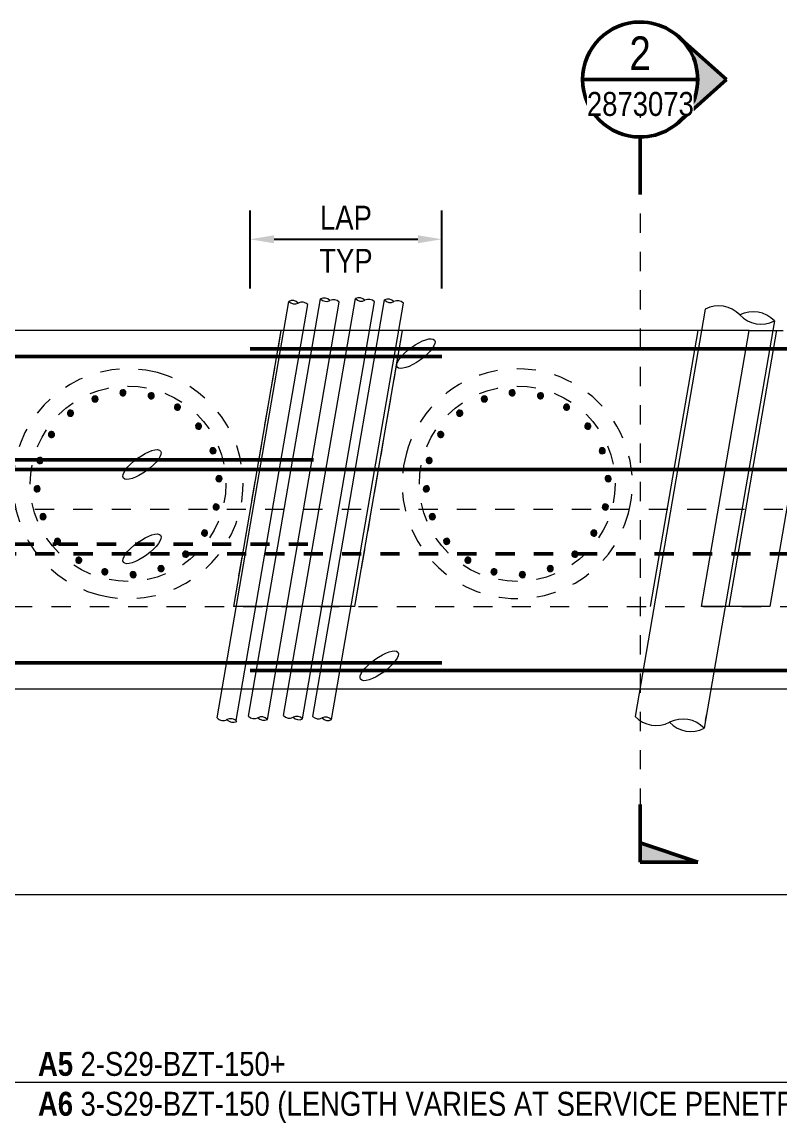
# Model space of a CAD drawing. Header units: metres. Extents: x 1110 to 1218, y -510 to 23.
# Drawn here: x 1133.29 to 1137.25, y -509.74 to -504 of the extents above; entities that cross this region are included whole.
import ezdxf

# ---------------------------------------------------------------- set-up
doc = ezdxf.new("R2010")
doc.units = ezdxf.units.M
for name, pattern in [('Dot_Section Line', [0.02, 0, -0.02]), ('JacobsDash', [0.0045, 0.003, -0.0015]), ('JacobsGridLine', [0.0145, 0.01, -0.001, 0.0025, -0.001])]:
    doc.linetypes.add(name, pattern=pattern)
doc.layers.get('Defpoints').update_dxf_attribs({"color": 41})
for name, color, linetype, lineweight in [('A-ANNO-DIMS', 7, 'Continuous', 9), ('A-DETL', 7, 'Continuous', 13), ('A-DETL-GENF', 7, 'Continuous', 9), ('G-ANNO-SYMB', 7, 'Continuous', 9), ('G-ANNO-TEXT', 7, 'Continuous', 9), ('S-BEAM', 7, 'Continuous', 50), ('S-FNDN', 7, 'Continuous', 50), ('S-GRID', 7, 'Continuous', 9)]:
    doc.layers.add(name, color=color, linetype=linetype, lineweight=lineweight)
doc.styles.add('Arial Narrow', font='ARIALN.TTF', dxfattribs={"height": 0.175})
doc.styles.add('Arial Narrow_1', font='ARIALN.TTF', dxfattribs={"height": 0.125})
doc.styles.add('Arial Narrow_B', font='ARIALNB.TTF', dxfattribs={"height": 0.125})
doc.dimstyles.new('Dimension_Standard_T_REO', dxfattribs={"dimscale": 0.3048, "dimtxt": 0.127929, "dimasz": 0.410105, "dimexe": 0.492126, "dimexo": 0.0625, "dimgap": 0.164042, "dimtad": 1, "dimdec": 0, "dimlfac": 1000, "dimzin": 0, "dimdsep": 46, "dimtxsty": 'Arial Narrow_1', "dimsah": 1, "dimcen": 0.09, "dimaunit": 1, "dimadec": 4, "dimazin": 0, "dimtfac": 1, "dimtdec": 4, "dimtix": 1, "dimtmove": 0, "dimatfit": 3, "dimfxl": 0.492126, "dimfxlon": 1, "dimtvp": 1, "dimtolj": 1, "dimtzin": 0, "dimlwd": 25, "dimlwe": 25, "dimarcsym": 2})

# ---------------------------------------------------------------- blocks, each defined once
blk = doc.blocks.new('CS_DET_Pile-Column_BreakLine - Tubular BreakLine-7612174-DRG-2873072 - ABUTMENT A REINFORCEMENT PLAN Copy 1')
at = {"layer": 'A-DETL-GENF', "color": 143, "lineweight": 18, "true_color": 0x78aac8}
for centre, start, end in [((0.0263, 0.035), 232.95733, 307.04267), ((0.0788, -0.0346), 52.95733, 127.04267), ((0.0788, 0.035), 232.95733, 307.04267)]:
    blk.add_arc(centre, 0.0436, start, end, dxfattribs=at)
blk = doc.blocks.new('CS_DET_Pile-Column_BreakLine - Tubular BreakLine-7612218-DRG-2873072 - ABUTMENT A REINFORCEMENT PLAN Copy 1')
at = {"layer": 'A-DETL-GENF', "color": 143, "lineweight": 18, "true_color": 0x78aac8}
for centre, start, end in [((0.025, 0.0333), 232.95733, 307.04267), ((0.075, -0.0329), 52.95733, 127.04267), ((0.075, 0.0333), 232.95733, 307.04267)]:
    blk.add_arc(centre, 0.0415, start, end, dxfattribs=at)
blk = doc.blocks.new('CS_DET_Pile-Column_BreakLine - Tubular BreakLine-7612263-DRG-2873072 - ABUTMENT A REINFORCEMENT PLAN Copy 1')
at = {"layer": 'A-DETL-GENF', "color": 143, "lineweight": 18, "true_color": 0x78aac8}
for centre, start, end in [((0.025, 0.0333), 232.95733, 307.04267), ((0.075, -0.0329), 52.95733, 127.04267), ((0.075, 0.0333), 232.95733, 307.04267)]:
    blk.add_arc(centre, 0.0415, start, end, dxfattribs=at)
blk = doc.blocks.new('CS_DET_Pile-Column_BreakLine - Tubular BreakLine-7612331-DRG-2873072 - ABUTMENT A REINFORCEMENT PLAN Copy 1')
at = {"layer": 'A-DETL-GENF', "color": 143, "lineweight": 18, "true_color": 0x78aac8}
for centre, start, end in [((0.025, 0.0333), 232.95733, 307.04267), ((0.075, -0.0329), 52.95733, 127.04267), ((0.075, 0.0333), 232.95733, 307.04267)]:
    blk.add_arc(centre, 0.0415, start, end, dxfattribs=at)
blk = doc.blocks.new('CS_DET_Pile-Column_BreakLine - Tubular BreakLine-7611919-DRG-2873072 - ABUTMENT A REINFORCEMENT PLAN Copy 1')
at = {"layer": 'A-DETL-GENF', "color": 143, "lineweight": 18, "true_color": 0x78aac8}
for centre, start, end in [((0.025, 0.0333), 232.95733, 307.04267), ((0.075, -0.0329), 52.95733, 127.04267), ((0.075, 0.0333), 232.95733, 307.04267)]:
    blk.add_arc(centre, 0.0415, start, end, dxfattribs=at)
blk = doc.blocks.new('CS_DET_Pile-Column_BreakLine - Tubular BreakLine-7611970-DRG-2873072 - ABUTMENT A REINFORCEMENT PLAN Copy 1')
at = {"layer": 'A-DETL-GENF', "color": 143, "lineweight": 18, "true_color": 0x78aac8}
for centre, start, end in [((0.025, 0.0333), 232.95733, 307.04267), ((0.075, -0.0329), 52.95733, 127.04267), ((0.075, 0.0333), 232.95733, 307.04267)]:
    blk.add_arc(centre, 0.0415, start, end, dxfattribs=at)
blk = doc.blocks.new('CS_DET_Pile-Column_BreakLine - Tubular BreakLine-7612055-DRG-2873072 - ABUTMENT A REINFORCEMENT PLAN Copy 1')
at = {"layer": 'A-DETL-GENF', "color": 143, "lineweight": 18, "true_color": 0x78aac8}
for centre, start, end in [((0.025, 0.0333), 232.95733, 307.04267), ((0.075, -0.0329), 52.95733, 127.04267), ((0.075, 0.0333), 232.95733, 307.04267)]:
    blk.add_arc(centre, 0.0415, start, end, dxfattribs=at)
blk = doc.blocks.new('CS_DET_Pile-Column_BreakLine - Tubular BreakLine-7612103-DRG-2873072 - ABUTMENT A REINFORCEMENT PLAN Copy 1')
at = {"layer": 'A-DETL-GENF', "color": 143, "lineweight": 18, "true_color": 0x78aac8}
for centre, start, end in [((0.025, 0.0333), 232.95733, 307.04267), ((0.075, -0.0329), 52.95733, 127.04267), ((0.075, 0.0333), 232.95733, 307.04267)]:
    blk.add_arc(centre, 0.0415, start, end, dxfattribs=at)
blk = doc.blocks.new('CS_DET_Pile-Column_BreakLine - Tubular BreakLine-9212849-DRG-2873072 - ABUTMENT A REINFORCEMENT PLAN Copy 1')
at = {"layer": 'A-DETL-GENF', "color": 143, "lineweight": 18, "true_color": 0x78aac8}
for centre, start, end in [((0.0914, 0.1213), 232.95733, 307.04267), ((0.2743, -0.121), 52.95733, 127.04267), ((0.2743, 0.1213), 232.95733, 307.04267)]:
    blk.add_arc(centre, 0.1518, start, end, dxfattribs=at)
blk = doc.blocks.new('CS_DET_Pile-Column_BreakLine - Tubular BreakLine-9212848-DRG-2873072 - ABUTMENT A REINFORCEMENT PLAN Copy 1')
at = {"layer": 'A-DETL-GENF', "color": 143, "lineweight": 18, "true_color": 0x78aac8}
for centre, start, end in [((0.0914, -0.1213), 52.95733, 127.04267), ((0.2743, -0.1213), 52.95733, 127.04267), ((0.2743, 0.121), 232.95733, 307.04267)]:
    blk.add_arc(centre, 0.1518, start, end, dxfattribs=at)
blk = doc.blocks.new('CS_DET_Rebar Combined - Multiple Bar-7534566-DRG-2873072 - ABUTMENT A REINFORCEMENT PLAN Copy 1')
at = {"layer": 'A-DETL-GENF', "lineweight": 50}
blk.add_line((0, 0), (9.885, 0), dxfattribs=at)
blk = doc.blocks.new('CS_DET_Rebar Combined - Multiple Bar-7534505-DRG-2873072 - ABUTMENT A REINFORCEMENT PLAN Copy 1')
at = {"layer": 'A-DETL-GENF', "linetype": 'JacobsDash', "lineweight": 50}
for p, q in [((6.8556, 0), (4.8578, 0)), ((8.8851, 0), (6.8873, 0)), ((9.885, 0), (8.9168, 0))]:
    blk.add_line(p, q, dxfattribs=at)
blk = doc.blocks.new('T2DExtentArrowReinf_v1 - Extent-9230249-DRG-2873072 - ABUTMENT A REINFORCEMENT PLAN Copy 1')
at = {"layer": 'A-DETL-GENF'}
blk.add_line((0.125, 0), (30.477, 0), dxfattribs=at)
blk = doc.blocks.new('T2DExtentArrowReinf_v1 - Extent-9230608-DRG-2873072 - ABUTMENT A REINFORCEMENT PLAN Copy 1')
at = {"layer": 'A-DETL-GENF'}
blk.add_line((0.125, 0), (30.477, 0), dxfattribs=at)
blk = doc.blocks.new('S_Det_Reinf_Bar Section_2D Grey - N32-V1-DRG-2873072 - ABUTMENT A REINFORCEMENT PLAN Copy 1')
at = {"layer": 'A-DETL-GENF', "true_color": 0x808080}
blk.add_hatch(color=8, dxfattribs=at).paths.add_polyline_path([(0.008, -0.0139), (0.0113, -0.0113), (0.0139, -0.008), (0.0155, -0.0041), (0.016, 0), (0.0155, 0.0041), (0.0139, 0.008), (0.0113, 0.0113), (0.008, 0.0139), (0.0041, 0.0155), (0, 0.016), (-0.0041, 0.0155), (-0.008, 0.0139), (-0.0113, 0.0113), (-0.0139, 0.008), (-0.0155, 0.0041), (-0.016, 0), (-0.0155, -0.0041), (-0.0139, -0.008), (-0.0113, -0.0113), (-0.008, -0.0139), (-0.0041, -0.0155), (0, -0.016), (0.0041, -0.0155)])
at = {"layer": 'A-DETL-GENF', "color": 8, "lineweight": 18, "true_color": 0x808080}
for start, end in [(360, 180), (180, 360)]:
    blk.add_arc((0, 0), 0.016, start, end, dxfattribs=at)
blk = doc.blocks.new('S_Det_Reinf_Bar Section_2D Grey - N32-V18-DRG-2873072 - ABUTMENT A REINFORCEMENT PLAN Copy 1')
at = {"layer": 'A-DETL-GENF', "true_color": 0x808080}
blk.add_hatch(color=8, dxfattribs=at).paths.add_polyline_path([(-0.008, 0.0139), (-0.0113, 0.0113), (-0.0139, 0.008), (-0.0155, 0.0041), (-0.0159, -0.0008), (-0.0155, -0.0041), (-0.0139, -0.008), (-0.0113, -0.0113), (-0.0073, -0.0142), (-0.0041, -0.0155), (0, -0.016), (0.0041, -0.0155), (0.008, -0.0139), (0.0113, -0.0113), (0.0139, -0.008), (0.0155, -0.0041), (0.016, 0), (0.0155, 0.0041), (0.0139, 0.008), (0.0113, 0.0113), (0.008, 0.0139), (0.0041, 0.0155), (0, 0.016), (-0.0041, 0.0155)])
at = {"layer": 'A-DETL-GENF', "color": 8, "lineweight": 18, "true_color": 0x808080}
for start, end in [(360, 180), (180, 360)]:
    blk.add_arc((0, 0), 0.016, start, end, dxfattribs=at)
blk = doc.blocks.new('S_Det_Reinf_Bar Section_2D Grey - N32-V19-DRG-2873072 - ABUTMENT A REINFORCEMENT PLAN Copy 1')
at = {"layer": 'A-DETL-GENF', "true_color": 0x808080}
blk.add_hatch(color=8, dxfattribs=at).paths.add_polyline_path([(-0.0041, -0.0155), (0.0015, -0.0158), (0.0041, -0.0155), (0.008, -0.0139), (0.0113, -0.0113), (0.0139, -0.008), (0.0155, -0.0041), (0.016, 0), (0.0155, 0.0041), (0.0139, 0.008), (0.0113, 0.0113), (0.008, 0.0139), (0.0041, 0.0155), (0, 0.016), (-0.0041, 0.0155), (-0.008, 0.0139), (-0.0113, 0.0113), (-0.0139, 0.008), (-0.0155, 0.0041), (-0.016, 0), (-0.0155, -0.0041), (-0.0139, -0.008), (-0.0113, -0.0113), (-0.008, -0.0139)])
at = {"layer": 'A-DETL-GENF', "color": 8, "lineweight": 18, "true_color": 0x808080}
for start, end in [(360, 180), (180, 360)]:
    blk.add_arc((0, 0), 0.016, start, end, dxfattribs=at)
blk = doc.blocks.new('Drafting View - sectionTail-4870194-DRG-2873072 - ABUTMENT A REINFORCEMENT PLAN Copy 1')
at = {"layer": 'G-ANNO-SYMB'}
blk.add_hatch(color=256, dxfattribs=at).paths.add_polyline_path([(-0.006, 0.006), (-0.004, 0), (-0.006, 0)])
at = {"layer": 'G-ANNO-SYMB', "lineweight": 50}
for p, q in [((-0.006, 0.006), (-0.006, 0)), ((-0.004, 0), (-0.006, 0.006)), ((-0.006, 0), (-0.004, 0)), ((-0.006, 0), (0, 0))]:
    blk.add_line(p, q, dxfattribs=at)
blk = doc.blocks.new('Drafting View - SectionHead-4898858-DRG-2873072 - ABUTMENT A REINFORCEMENT PLAN Copy 1')
at = {"layer": 'G-ANNO-SYMB'}
h = blk.add_hatch(color=256, dxfattribs=at)
edge = h.paths.add_edge_path()
edge.add_line((-0.002, 0.009), (0.00247, 0.004))
edge.add_arc((-0.002, 0), 0.006, 41.8277, 138.1723)
edge.add_line((-0.00647, 0.004), (-0.002, 0.009))
at = {"layer": 'G-ANNO-SYMB', "lineweight": 50}
for p, q in [((-0.002, 0.009), (-0.00647, 0.004)), ((0.00247, 0.004), (-0.002, 0.009)), ((0.004, 0), (0.01, 0))]:
    blk.add_line(p, q, dxfattribs=at)
for start, end in [(360, 180), (180, 360)]:
    blk.add_arc((-0.002, 0), 0.006, start, end, dxfattribs=at)
blk = doc.blocks.new('DIMBLOCK1-DRG-2873072 - ABUTMENT A REINFORCEMENT PLAN Copy 1')
at = {"layer": 'A-ANNO-DIMS', "color": 0, "lineweight": 25, "transparency": 16777216}
for p, q in [((1134.4824, -505.3895), (1134.4824, -504.9818)), ((1135.4824, -505.3895), (1135.4824, -504.9818)), ((1134.6074, -505.1318), (1135.3574, -505.1318))]:
    blk.add_line(p, q, dxfattribs=at)
at = {"layer": 'A-ANNO-DIMS', "color": 0, "transparency": 16777216}
for points in [[(1134.6074, -505.111), (1134.6074, -505.1527), (1134.4824, -505.1318)], [(1135.3574, -505.111), (1135.3574, -505.1527), (1135.4824, -505.1318)]]:
    blk.add_solid(points, dxfattribs=at)
at = {"layer": 'Defpoints', "color": 0, "transparency": 16777216}
for p in [(1135.4824, -505.1318), (1134.4824, -505.4086), (1135.4824, -505.4086)]:
    blk.add_point(p, dxfattribs=at)
at = {"layer": 'A-ANNO-DIMS', "color": 0, "lineweight": 25, "transparency": 16777216, "char_height": 0.125, "width": 0.333833, "attachment_point": 5, "style": 'Arial Narrow_1'}
for s, insert in [('\\A1;LAP', (1134.9824, -505.0193)), ('\\A1;TYP', (1134.9824, -505.2443))]:
    blk.add_mtext(s, dxfattribs=dict(at, insert=insert))

msp = doc.modelspace()

# ---------------------------------------------------------------- linework, layer by layer
at = {"layer": 'A-DETL', "color": 143, "lineweight": 18, "true_color": 0x78aac8}
for p, q in [((1134.4742, -507.6204), (1134.8494, -505.4431)), ((1134.6573, -507.6178), (1135.0323, -505.4416)), ((1134.8089, -507.6217), (1135.1833, -505.4486)), ((1134.3102, -507.63), (1134.6848, -505.4561)), ((1134.4093, -507.6441), (1134.7833, -505.473)), ((1134.5728, -507.6373), (1134.9479, -505.4601)), ((1134.7559, -507.6348), (1135.1308, -505.4586)), ((1134.9074, -507.6387), (1135.2818, -505.4655)), ((1136.8561, -505.4959), (1136.49, -507.6217)), ((1137.2165, -505.5579), (1136.8504, -507.6838)), ((1136.8574, -507.6429), (1136.8635, -507.6077))]:
    msp.add_line(p, q, dxfattribs=at)
at = {"layer": 'A-DETL', "color": 8, "linetype": 'JacobsDash', "lineweight": 18, "true_color": 0x808080}
for p, q in [((1134.6434, -505.6079), (1134.3953, -507.0479)), ((1135.0295, -507.0479), (1135.2776, -505.6079)), ((1126.4471, -507.0479), (1143.1915, -507.0479))]:
    msp.add_line(p, q, dxfattribs=at)
at = {"layer": 'A-DETL', "lineweight": 18}
for p, q in [((1136.8165, -505.6079), (1136.5684, -507.0479)), ((1136.9802, -507.0479), (1137.2284, -505.6064))]:
    msp.add_line(p, q, dxfattribs=at)
at = {"layer": 'A-DETL', "lineweight": 50}
for p, q in [((1134.4824, -505.7029), (1142.5833, -505.7029)), ((1123.4824, -505.7429), (1135.4824, -505.7429)), ((1131.373, -506.2829), (1133.3714, -506.2829)), ((1133.4024, -506.2829), (1134.8125, -506.2829)), ((1135.4824, -507.3429), (1123.4824, -507.3429)), ((1142.9729, -507.3825), (1134.4824, -507.3825))]:
    msp.add_line(p, q, dxfattribs=at)
at = {"layer": 'A-DETL', "linetype": 'JacobsDash', "lineweight": 50}
for p, q in [((1131.4546, -506.7229), (1133.4723, -506.7229)), ((1133.4841, -506.7229), (1134.8125, -506.7229))]:
    msp.add_line(p, q, dxfattribs=at)
at = {"layer": 'A-DETL', "color": 8, "linetype": 'JacobsDash', "lineweight": 9, "true_color": 0x808080}
for centre in [(1133.8462, -506.4077), (1135.8757, -506.4077)]:
    msp.add_circle(centre, 0.51, dxfattribs=at)
at = {"layer": 'A-DETL'}
for centre in [(1135.347, -505.7288), (1133.9191, -506.3074), (1133.9191, -506.7474), (1135.156, -507.3579)]:
    msp.add_ellipse(centre, major_axis=(0.0971, 0.0705), ratio=0.333333, dxfattribs=at)
at = {"layer": 'G-ANNO-SYMB', "lineweight": 50}
msp.add_line((1136.2166, -504.2981), (1136.8166, -504.2981), dxfattribs=at)
at = {"layer": 'G-ANNO-SYMB', "color": 7, "linetype": 'Dot_Section Line', "true_color": 0xffffff}
msp.add_line((1136.5166, -504.3981), (1136.5166, -508.0824), dxfattribs=at)
at = {"layer": 'S-BEAM', "lineweight": 13}
for p, q in [((1137.0844, -505.6079), (1133.2509, -505.6079)), ((1134.6434, -505.6079), (1134.3953, -507.0479)), ((1135.0295, -507.0479), (1135.2776, -505.6079)), ((1136.8363, -507.0479), (1137.0844, -505.6079)), ((1137.4402, -505.6079), (1137.1921, -507.0479)), ((1135.0295, -507.0479), (1134.3953, -507.0479)), ((1126.3656, -507.4779), (1143.1164, -507.4779))]:
    msp.add_line(p, q, dxfattribs=at)
at = {"layer": 'S-BEAM', "lineweight": 13, "flags": 128}
for points in [[(1137.0844, -505.6079), (1137.0958, -505.6079), (1137.1165, -505.6079), (1137.1452, -505.6079), (1137.1804, -505.6079), (1137.2202, -505.6079), (1137.2623, -505.6079)], [(1137.0142, -507.0479), (1136.9721, -507.0479), (1136.9323, -507.0479), (1136.8971, -507.0479), (1136.8684, -507.0479), (1136.8477, -507.0479), (1136.8363, -507.0479)], [(1137.1921, -507.0479), (1137.1807, -507.0479), (1137.16, -507.0479), (1137.1313, -507.0479), (1137.0961, -507.0479), (1137.0563, -507.0479), (1137.0142, -507.0479)]]:
    msp.add_lwpolyline(points, dxfattribs=at)
at = {"layer": 'S-FNDN', "color": 8, "linetype": 'JacobsDash', "lineweight": 18, "true_color": 0x808080}
for centre, start, end in [((1133.8462, -506.4077), 75.22389, 255.22389), ((1133.8462, -506.4077), 255.22389, 75.22389), ((1135.8757, -506.4077), 345.22389, 165.22389), ((1135.8757, -506.4077), 165.22389, 345.22389)]:
    msp.add_arc(centre, 0.6, start, end, dxfattribs=at)
at = {"layer": 'S-GRID', "linetype": 'JacobsGridLine', "lineweight": 18}
msp.add_line((1143.4609, -506.5429), (1111.4388, -506.5429), dxfattribs=at)

# ---------------------------------------------------------------- block references
at = {"layer": 'A-DETL-GENF', "color": 143, "true_color": 0x78aac8}
for name, p, rotation in [('CS_DET_Pile-Column_BreakLine - Tubular BreakLine-7611919-DRG-2873072 - ABUTMENT A REINFORCEMENT PLAN Copy 1', (1134.7833, -505.4729), 170.224219867527), ('CS_DET_Pile-Column_BreakLine - Tubular BreakLine-7611970-DRG-2873072 - ABUTMENT A REINFORCEMENT PLAN Copy 1', (1134.9479, -505.4599), 170.224219867527), ('CS_DET_Pile-Column_BreakLine - Tubular BreakLine-7612055-DRG-2873072 - ABUTMENT A REINFORCEMENT PLAN Copy 1', (1135.1309, -505.4584), 170.224219867527), ('CS_DET_Pile-Column_BreakLine - Tubular BreakLine-7612103-DRG-2873072 - ABUTMENT A REINFORCEMENT PLAN Copy 1', (1135.2819, -505.4654), 170.2242198679063), ('CS_DET_Pile-Column_BreakLine - Tubular BreakLine-9212848-DRG-2873072 - ABUTMENT A REINFORCEMENT PLAN Copy 1', (1136.8561, -505.4957), 350.2287066844754), ('CS_DET_Pile-Column_BreakLine - Tubular BreakLine-7612174-DRG-2873072 - ABUTMENT A REINFORCEMENT PLAN Copy 1', (1134.3102, -507.6302), 350.224219867625), ('CS_DET_Pile-Column_BreakLine - Tubular BreakLine-7612218-DRG-2873072 - ABUTMENT A REINFORCEMENT PLAN Copy 1', (1134.4742, -507.6206), 350.224219867625), ('CS_DET_Pile-Column_BreakLine - Tubular BreakLine-7612263-DRG-2873072 - ABUTMENT A REINFORCEMENT PLAN Copy 1', (1134.6573, -507.618), 350.224219867625), ('CS_DET_Pile-Column_BreakLine - Tubular BreakLine-7612331-DRG-2873072 - ABUTMENT A REINFORCEMENT PLAN Copy 1', (1134.8088, -507.6219), 350.2242198663893), ('CS_DET_Pile-Column_BreakLine - Tubular BreakLine-9212849-DRG-2873072 - ABUTMENT A REINFORCEMENT PLAN Copy 1', (1136.4899, -507.6219), 350.2287066844737)]:
    msp.add_blockref(name, p, dxfattribs=dict(at, rotation=rotation))
at = {"layer": 'A-DETL-GENF', "color": 8, "true_color": 0x808080}
for name, p, rotation in [('S_Det_Reinf_Bar Section_2D Grey - N32-V1-DRG-2873072 - ABUTMENT A REINFORCEMENT PLAN Copy 1', (1133.6743, -505.965), 21.22388888902767), ('S_Det_Reinf_Bar Section_2D Grey - N32-V1-DRG-2873072 - ABUTMENT A REINFORCEMENT PLAN Copy 1', (1133.8195, -505.9335), 3.223888889022546), ('S_Det_Reinf_Bar Section_2D Grey - N32-V1-DRG-2873072 - ABUTMENT A REINFORCEMENT PLAN Copy 1', (1133.9674, -505.9485), 345.2238888891193), ('S_Det_Reinf_Bar Section_2D Grey - N32-V19-DRG-2873072 - ABUTMENT A REINFORCEMENT PLAN Copy 1', (1135.7037, -505.965), 21.22388888902767), ('S_Det_Reinf_Bar Section_2D Grey - N32-V1-DRG-2873072 - ABUTMENT A REINFORCEMENT PLAN Copy 1', (1135.849, -505.9335), 3.223888889022546), ('S_Det_Reinf_Bar Section_2D Grey - N32-V1-DRG-2873072 - ABUTMENT A REINFORCEMENT PLAN Copy 1', (1135.9968, -505.9485), 345.2238888891193), ('S_Det_Reinf_Bar Section_2D Grey - N32-V1-DRG-2873072 - ABUTMENT A REINFORCEMENT PLAN Copy 1', (1133.5459, -506.0398), 39.22388888903279), ('S_Det_Reinf_Bar Section_2D Grey - N32-V1-DRG-2873072 - ABUTMENT A REINFORCEMENT PLAN Copy 1', (1134.1034, -506.0084), 327.2238888891142), ('S_Det_Reinf_Bar Section_2D Grey - N32-V1-DRG-2873072 - ABUTMENT A REINFORCEMENT PLAN Copy 1', (1135.5753, -506.0398), 39.22388888903279), ('S_Det_Reinf_Bar Section_2D Grey - N32-V1-DRG-2873072 - ABUTMENT A REINFORCEMENT PLAN Copy 1', (1136.1328, -506.0084), 327.2238888891142), ('S_Det_Reinf_Bar Section_2D Grey - N32-V1-DRG-2873072 - ABUTMENT A REINFORCEMENT PLAN Copy 1', (1133.4468, -506.1506), 57.22388888903787), ('S_Det_Reinf_Bar Section_2D Grey - N32-V1-DRG-2873072 - ABUTMENT A REINFORCEMENT PLAN Copy 1', (1134.2142, -506.1074), 309.2238888891091), ('S_Det_Reinf_Bar Section_2D Grey - N32-V1-DRG-2873072 - ABUTMENT A REINFORCEMENT PLAN Copy 1', (1135.4763, -506.1506), 57.22388888903787), ('S_Det_Reinf_Bar Section_2D Grey - N32-V1-DRG-2873072 - ABUTMENT A REINFORCEMENT PLAN Copy 1', (1136.2437, -506.1074), 309.2238888891091), ('S_Det_Reinf_Bar Section_2D Grey - N32-V1-DRG-2873072 - ABUTMENT A REINFORCEMENT PLAN Copy 1', (1134.289, -506.2358), 291.223888889104), ('S_Det_Reinf_Bar Section_2D Grey - N32-V1-DRG-2873072 - ABUTMENT A REINFORCEMENT PLAN Copy 1', (1136.3185, -506.2358), 291.223888889104), ('S_Det_Reinf_Bar Section_2D Grey - N32-V1-DRG-2873072 - ABUTMENT A REINFORCEMENT PLAN Copy 1', (1133.3869, -506.2866), 75.22388888904297), ('S_Det_Reinf_Bar Section_2D Grey - N32-V1-DRG-2873072 - ABUTMENT A REINFORCEMENT PLAN Copy 1', (1135.4164, -506.2866), 75.22388888904297), ('S_Det_Reinf_Bar Section_2D Grey - N32-V1-DRG-2873072 - ABUTMENT A REINFORCEMENT PLAN Copy 1', (1134.3205, -506.381), 273.2238888890989), ('S_Det_Reinf_Bar Section_2D Grey - N32-V1-DRG-2873072 - ABUTMENT A REINFORCEMENT PLAN Copy 1', (1136.3499, -506.381), 273.2238888890989), ('S_Det_Reinf_Bar Section_2D Grey - N32-V1-DRG-2873072 - ABUTMENT A REINFORCEMENT PLAN Copy 1', (1133.372, -506.4345), 93.22388888904806), ('S_Det_Reinf_Bar Section_2D Grey - N32-V1-DRG-2873072 - ABUTMENT A REINFORCEMENT PLAN Copy 1', (1135.4014, -506.4345), 93.22388888904806), ('S_Det_Reinf_Bar Section_2D Grey - N32-V1-DRG-2873072 - ABUTMENT A REINFORCEMENT PLAN Copy 1', (1134.3055, -506.5289), 255.2238888890938), ('S_Det_Reinf_Bar Section_2D Grey - N32-V1-DRG-2873072 - ABUTMENT A REINFORCEMENT PLAN Copy 1', (1136.335, -506.5289), 255.2238888890938), ('S_Det_Reinf_Bar Section_2D Grey - N32-V1-DRG-2873072 - ABUTMENT A REINFORCEMENT PLAN Copy 1', (1133.4034, -506.5797), 111.2238888890531), ('S_Det_Reinf_Bar Section_2D Grey - N32-V1-DRG-2873072 - ABUTMENT A REINFORCEMENT PLAN Copy 1', (1135.4329, -506.5797), 111.2238888890531), ('S_Det_Reinf_Bar Section_2D Grey - N32-V1-DRG-2873072 - ABUTMENT A REINFORCEMENT PLAN Copy 1', (1134.2456, -506.6649), 237.2238888890888), ('S_Det_Reinf_Bar Section_2D Grey - N32-V1-DRG-2873072 - ABUTMENT A REINFORCEMENT PLAN Copy 1', (1136.2751, -506.6649), 237.2238888890888), ('S_Det_Reinf_Bar Section_2D Grey - N32-V1-DRG-2873072 - ABUTMENT A REINFORCEMENT PLAN Copy 1', (1133.4782, -506.7081), 129.2238888890582), ('S_Det_Reinf_Bar Section_2D Grey - N32-V1-DRG-2873072 - ABUTMENT A REINFORCEMENT PLAN Copy 1', (1135.5077, -506.7081), 129.2238888890582), ('S_Det_Reinf_Bar Section_2D Grey - N32-V1-DRG-2873072 - ABUTMENT A REINFORCEMENT PLAN Copy 1', (1134.1466, -506.7757), 219.2238888890837), ('S_Det_Reinf_Bar Section_2D Grey - N32-V1-DRG-2873072 - ABUTMENT A REINFORCEMENT PLAN Copy 1', (1136.1761, -506.7757), 219.2238888890837), ('S_Det_Reinf_Bar Section_2D Grey - N32-V1-DRG-2873072 - ABUTMENT A REINFORCEMENT PLAN Copy 1', (1133.5891, -506.8071), 147.2238888890633), ('S_Det_Reinf_Bar Section_2D Grey - N32-V18-DRG-2873072 - ABUTMENT A REINFORCEMENT PLAN Copy 1', (1135.6185, -506.8071), 147.2238888890633), ('S_Det_Reinf_Bar Section_2D Grey - N32-V1-DRG-2873072 - ABUTMENT A REINFORCEMENT PLAN Copy 1', (1133.7251, -506.867), 165.2238888890684), ('S_Det_Reinf_Bar Section_2D Grey - N32-V1-DRG-2873072 - ABUTMENT A REINFORCEMENT PLAN Copy 1', (1133.8729, -506.882), 183.2238888890734), ('S_Det_Reinf_Bar Section_2D Grey - N32-V1-DRG-2873072 - ABUTMENT A REINFORCEMENT PLAN Copy 1', (1134.0182, -506.8505), 201.2238888890786), ('S_Det_Reinf_Bar Section_2D Grey - N32-V1-DRG-2873072 - ABUTMENT A REINFORCEMENT PLAN Copy 1', (1135.7545, -506.867), 165.2238888890684), ('S_Det_Reinf_Bar Section_2D Grey - N32-V1-DRG-2873072 - ABUTMENT A REINFORCEMENT PLAN Copy 1', (1135.9024, -506.882), 183.2238888890734), ('S_Det_Reinf_Bar Section_2D Grey - N32-V1-DRG-2873072 - ABUTMENT A REINFORCEMENT PLAN Copy 1', (1136.0476, -506.8505), 201.2238888890786)]:
    msp.add_blockref(name, p, dxfattribs=dict(at, rotation=rotation))
at = {"layer": 'A-DETL-GENF', "rotation": 180}
for name, p in [('CS_DET_Rebar Combined - Multiple Bar-7534566-DRG-2873072 - ABUTMENT A REINFORCEMENT PLAN Copy 1', (1143.0475, -506.3338)), ('CS_DET_Rebar Combined - Multiple Bar-7534505-DRG-2873072 - ABUTMENT A REINFORCEMENT PLAN Copy 1', (1143.0475, -506.7738))]:
    msp.add_blockref(name, p, dxfattribs=at)
at = {"layer": 'A-DETL-GENF'}
for name, p in [('T2DExtentArrowReinf_v1 - Extent-9230608-DRG-2873072 - ABUTMENT A REINFORCEMENT PLAN Copy 1', (1112.415, -509.5307)), ('T2DExtentArrowReinf_v1 - Extent-9230249-DRG-2873072 - ABUTMENT A REINFORCEMENT PLAN Copy 1', (1112.415, -508.5507))]:
    msp.add_blockref(name, p, dxfattribs=at)
at = {"layer": 'G-ANNO-SYMB', "lineweight": 50, "xscale": 49.99999999999997, "yscale": 49.99999999999997, "zscale": 49.99999999999997, "rotation": 269.9999999999988}
msp.add_blockref('Drafting View - SectionHead-4898858-DRG-2873072 - ABUTMENT A REINFORCEMENT PLAN Copy 1', (1136.5166, -504.3981), dxfattribs=at)
at = {"layer": 'G-ANNO-SYMB', "lineweight": 50, "extrusion": (0, 0, -1), "xscale": 49.99999999999997, "yscale": 49.99999999999997, "zscale": 49.99999999999997, "rotation": 90.00000000000134}
msp.add_blockref('Drafting View - sectionTail-4870194-DRG-2873072 - ABUTMENT A REINFORCEMENT PLAN Copy 1', (-1136.5166, -508.0824), dxfattribs=at)

# ---------------------------------------------------------------- texts
at = {"layer": 'G-ANNO-TEXT', "insert": (1133.3766, -509.5811), "char_height": 0.125, "attachment_point": 1, "style": 'Arial Narrow_B', "bg_fill": 3, "box_fill_scale": 1, "bg_fill_color": 256, "bg_fill_transparency": 0}
msp.add_mtext('A6', dxfattribs=at)

# ---------------------------------------------------------------- dimensions: what is measured, and where the dimension line sits
at = {"layer": 'A-ANNO-DIMS', "lineweight": 25}
dim = msp.add_linear_dim(base=(1135.4824, -505.1318), p1=(1134.4824, -505.4086), p2=(1135.4824, -505.4086), text='LAP\\XTYP', dimstyle='Dimension_Standard_T_REO', override={"dimpost": '<>', "dimfxl": 1}, dxfattribs=at)
dim.commit()
dim.dimension.update_dxf_attribs({"geometry": 'DIMBLOCK1-DRG-2873072 - ABUTMENT A REINFORCEMENT PLAN Copy 1', "text_midpoint": (1134.9824, -505.1318)})

# ---------------------------------------------------------------- next in the draw order: texts
at = {"layer": 'G-ANNO-SYMB', "insert": (1136.4603, -504.0732), "char_height": 0.175, "attachment_point": 1, "style": 'Arial Narrow', "bg_fill": 3, "box_fill_scale": 1, "bg_fill_color": 256, "bg_fill_transparency": 0}
msp.add_mtext('2', dxfattribs=at)
at = {"layer": 'G-ANNO-SYMB', "insert": (1136.2388, -504.3632), "char_height": 0.125, "attachment_point": 1, "style": 'Arial Narrow_1', "bg_fill": 3, "box_fill_scale": 1, "bg_fill_color": 256, "bg_fill_true_color": 13158600, "bg_fill_transparency": 0}
msp.add_mtext('2873073', dxfattribs=at)
at = {"layer": 'G-ANNO-TEXT', "char_height": 0.125, "attachment_point": 1, "bg_fill": 3, "box_fill_scale": 1, "bg_fill_color": 256, "bg_fill_transparency": 0}
for s, insert, style in [('A5', (1133.3766, -509.3728), 'Arial Narrow_B'), (' 3-S29-BZT-150 (LENGTH VARIES AT SERVICE PENETRATION LOCATIONS)', (1133.5585, -509.5811), 'Arial Narrow_1')]:
    msp.add_mtext(s, dxfattribs=dict(at, insert=insert, style=style))

# ---------------------------------------------------------------- next in the draw order: texts
at = {"layer": 'G-ANNO-TEXT', "insert": (1133.5585, -509.3728), "char_height": 0.125, "attachment_point": 1, "style": 'Arial Narrow_1', "bg_fill": 3, "box_fill_scale": 1, "bg_fill_color": 256, "bg_fill_transparency": 0}
msp.add_mtext(' 2-S29-BZT-150+', dxfattribs=at)

doc.saveas('drawing.dxf')
